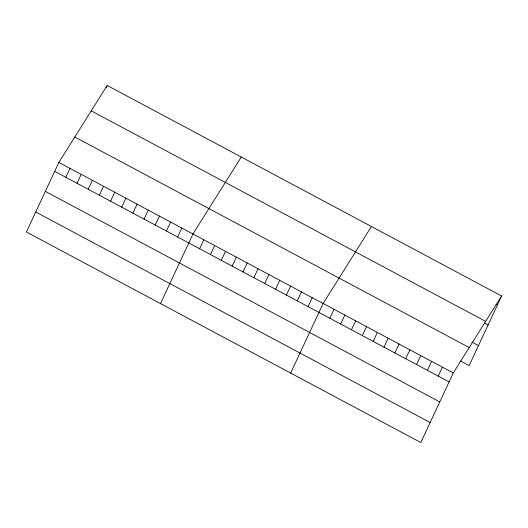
<?xml version="1.0" encoding="UTF-8"?>
<svg xmlns="http://www.w3.org/2000/svg" width="528" height="528" viewBox="0 0 528 528"><rect width="100%" height="100%" fill="white"/><g stroke="black" fill="none" stroke-linecap="round" stroke-linejoin="round"><path stroke-width="0.79" d="M58.852 162.406L26.4 232.01L420.816 442.55L453.268 372.953L501.6 295.99L107.184 85.45L58.852 162.406L453.268 372.953M106.141 87.694L107.184 85.45M65.848 177.335L70.033 168.373M77.029 183.302L81.206 174.339M88.202 189.268L92.38 180.305M99.376 195.228L103.554 186.272M110.55 201.194L114.728 192.238M121.724 207.161L125.908 198.198M132.904 213.127L137.082 204.164M144.078 219.094L148.256 210.131M155.252 225.06L159.43 216.097M166.426 231.02L170.603 222.064M177.599 236.986L181.784 228.03M160.499 303.593L192.958 233.996L241.283 157.034M199.624 248.741L203.801 239.785M210.467 254.536L214.652 245.573M221.318 260.324L225.496 251.361M232.162 266.112L236.339 257.156M243.012 271.9L247.19 262.944M253.856 277.695L258.034 268.732M264.7 283.483L268.884 274.52M275.55 289.271L279.728 280.315M286.394 295.066L290.572 286.103M297.244 300.854L301.422 291.892M308.088 306.643L312.266 297.68M290.657 373.072L323.116 303.475L371.441 226.512M329.782 318.226L333.96 309.263M340.626 324.014L344.804 315.051M351.476 329.802L355.654 320.839M362.32 335.59L366.498 326.634M373.164 341.385L377.348 332.422M384.014 347.173L388.192 338.21M394.858 352.961L399.036 343.999M405.709 358.75L409.886 349.793M416.552 364.544L420.73 355.582M427.396 370.333L431.581 361.37M438.247 376.121L442.424 367.158M501.6 295.99L469.148 365.594L460.469 360.961M495.977 304.181L497.422 304.953M91.232 110.847L485.654 321.387M484.473 323.037L488.09 324.964M471.966 342.104L478.474 345.583M74.804 137.009L469.22 347.556M54.674 171.369L449.09 381.909M45.342 191.38L439.758 401.92M35.732 211.999L430.148 422.539"/></g></svg>
